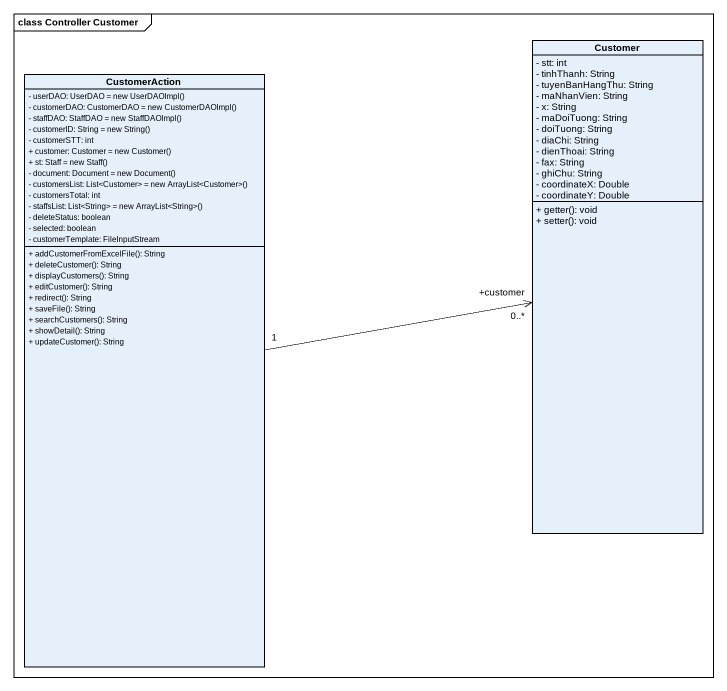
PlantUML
@startuml
mainframe class Controller Customer
hide circle
hide empty members
skinparam classAttributeIconSize 0
class Customer {
  - stt: int
  - tinhThanh: String
  - tuyenBanHangThu: String
  - maNhanVien: String
  - x: String
  - maDoiTuong: String
  - doiTuong: String
  - diaChi: String
  - dienThoai: String
  - fax: String
  - ghiChu: String
  - coordinateX: Double
  - coordinateY: Double
  + getter(): void
  + setter(): void
}
class CustomerAction {
  {field} - userDAO: UserDAO = new UserDAOImpl()
  {field} - customerDAO: CustomerDAO = new CustomerDAOImpl()
  {field} - staffDAO: StaffDAO = new StaffDAOImpl()
  {field} - customerID: String = new String()
  - customerSTT: int
  {field} + customer: Customer = new Customer()
  {field} + st: Staff = new Staff()
  {field} - document: Document = new Document()
  {field} - customersList: List<Customer> = new ArrayList<Customer>()
  - customersTotal: int
  {field} - staffsList: List<String> = new ArrayList<String>()
  - deleteStatus: boolean
  - selected: boolean
  - customerTemplate: FileInputStream
  + addCustomerFromExcelFile(): String
  + deleteCustomer(): String
  + displayCustomers(): String
  + editCustomer(): String
  + redirect(): String
  + saveFile(): String
  + searchCustomers(): String
  + showDetail(): String
  + updateCustomer(): String
}
CustomerAction "1" -right-> "+customer\n0..*" Customer
@enduml
